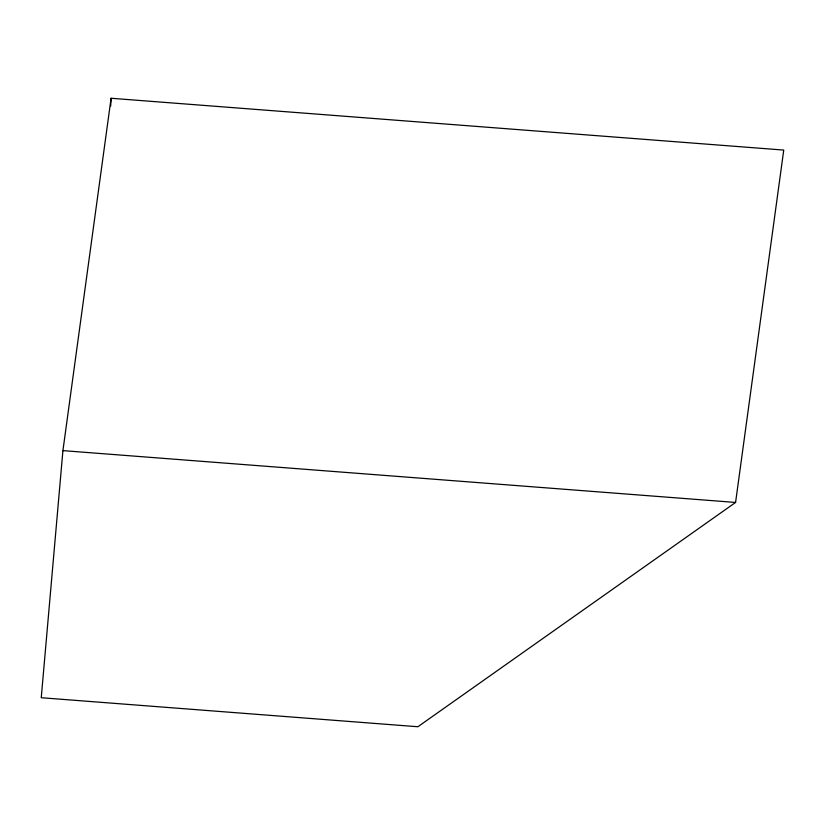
<?xml version="1.0" encoding="UTF-8"?>
<svg xmlns="http://www.w3.org/2000/svg" width="825" height="825" viewBox="0 0 825 825"><rect width="100%" height="100%" fill="white"/><g stroke="black" fill="none" stroke-linecap="round" stroke-linejoin="round"><path stroke-width="1.24" d="M110.694 105.982L111.086 98.258L783.75 150.078L735.58 502.446L417.883 726.743L41.25 697.723L62.917 450.625L111.086 98.258M62.917 450.625L735.58 502.446"/></g></svg>
